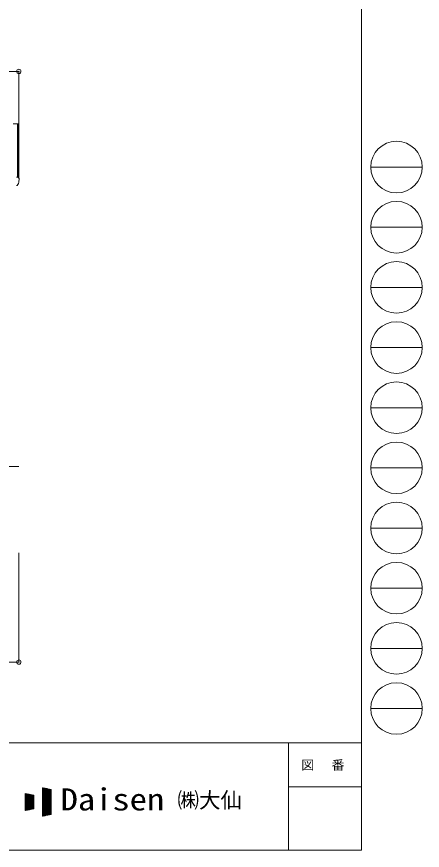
# Model space of a CAD drawing. Units: millimetres at full size; details may follow other scales. Extents: x -9783 to 9892, y -6828 to 6752.
# Drawn here: x 6589 to 9892, y -6828 to -38 of the extents above; entities that cross this region are included whole.
import ezdxf
from ezdxf.enums import TextEntityAlignment as Align

# ---------------------------------------------------------------- set-up
doc = ezdxf.new("R2010")
doc.units = ezdxf.units.MM
doc.header["$LTSCALE"] = 35
doc.header["$PDMODE"] = 32
doc.header["$PDSIZE"] = 35
for name, color, linetype, lineweight in [('0-0_0', 7, 'Continuous', 9), ('0-1_本体', 4, 'Continuous', 9), ('0-2_部品', 7, 'Continuous', 9), ('0-A_寸法', 6, 'Continuous', 9), ('F-0_240', 7, 'Continuous', 9)]:
    doc.layers.add(name, color=color, linetype=linetype, lineweight=lineweight)
doc.styles.add('ＭＳ ゴシック', font='')
doc.styles.get('ＭＳ ゴシック').set_extended_font_data('MS Gothic')

msp = doc.modelspace()

# ---------------------------------------------------------------- linework, layer by layer
at = {"layer": '0-0_0'}
msp.add_line((5570.34, -3701.84), (6606.84, -3701.84), dxfattribs=at)
at = {"layer": '0-1_本体'}
for p, q in [((6597.76, -910.5), (6597.14, -912.12)), ((6597.84, -910.39), (6597.84, -1346.12)), ((6605.89, -910.72), (6598.06, -910.31)), ((6606.83, -911.61), (6606.84, -1352.66))]:
    msp.add_line(p, q, dxfattribs=at)
msp.add_lwpolyline([(6597.14, -1346.12), (6597.14, -910.3), (6561.84, -910.3)], dxfattribs=at)
for centre, radius, start, end in [((6598.04, -910.61), 0.301, 87.13321, 158.93673), ((6605.84, -911.72), 1, 6.67014, 87)]:
    msp.add_arc(centre, radius, start, end, dxfattribs=at)
at = {"layer": '0-2_部品'}
for p, q in [((6601.93, -1346.67), (6606, -1352.48)), ((6608.84, -1355.48), (6608.84, -1356.11)), ((6588.34, -1414.51), (6592.05, -1414.29)), ((6594.46, -1412.79), (6604.21, -1397.42))]:
    msp.add_line(p, q, dxfattribs=at)
msp.add_lwpolyline([(6586.84, -1346.11), (6598.84, -1346.11), (6601.17, -1346.25)], dxfattribs=at)
for centre, radius, start, end in [((6601.11, -1347.25), 1, 35, 86.5), ((6416.35, -1356.1), 192.49, 347.8767, 359.9992), ((6605.84, -1355.48), 3, 0, 87), ((6591.86, -1411.29), 3, 273.5, 330), ((6601.61, -1395.92), 3, 330, 348.16652)]:
    msp.add_arc(centre, radius, start, end, dxfattribs=at)
at = {"layer": '0-A_寸法'}
for p, q in [((1554.85, -484.3), (6606.83, -484.3)), ((6606.83, -484.3), (6606.83, -939.87)), ((6606.83, -5294.72), (6606.83, -4405.32)), ((5530.84, -5294.72), (6606.83, -5294.72))]:
    msp.add_line(p, q, dxfattribs=at)
for p in [(6606.83, -484.3), (6606.83, -5294.72)]:
    msp.add_point(p, dxfattribs=at)
at = {"layer": 'F-0_240', "color": 5}
for p, q in [((9396.97, 6751.9), (9396.97, -6828.1)), ((-9783.03, -5953.1), (9396.97, -5953.1)), ((8801.97, -5953.1), (8801.97, -6828.1)), ((8801.97, -6311.85), (9396.97, -6311.85)), ((-9783.03, -6828.1), (9396.97, -6828.1))]:
    msp.add_line(p, q, dxfattribs=at)
at = {"layer": 'F-0_240', "color": 4}
for p, q in [((9471.77, -1263.1), (9891.77, -1263.1)), ((9471.77, -1753.1), (9891.77, -1753.1)), ((9471.77, -2243.1), (9891.77, -2243.1)), ((9471.77, -2733.1), (9891.77, -2733.1)), ((9471.77, -3223.1), (9891.77, -3223.1)), ((9471.77, -3713.1), (9891.77, -3713.1)), ((9471.77, -4203.1), (9891.77, -4203.1)), ((9471.77, -4693.1), (9891.77, -4693.1)), ((9471.77, -5183.1), (9891.77, -5183.1)), ((9471.77, -5673.1), (9891.77, -5673.1))]:
    msp.add_line(p, q, dxfattribs=at)
at = {"layer": 'F-0_240'}
for p, q in [((6659.04, -6364.47), (6729.04, -6379.05)), ((6659.04, -6364.47), (6659.04, -6504.47)), ((6659.04, -6367.76), (6674.85, -6367.76)), ((6659.04, -6371.26), (6691.65, -6371.26)), ((6659.04, -6374.76), (6708.45, -6374.76)), ((6659.04, -6378.26), (6725.25, -6378.26)), ((6659.04, -6381.76), (6729.04, -6381.76)), ((6661.12, -6504.03), (6661.12, -6364.9)), ((6664.62, -6503.3), (6664.62, -6365.63)), ((6668.12, -6502.58), (6668.12, -6366.36)), ((6671.62, -6501.85), (6671.62, -6367.09)), ((6675.12, -6501.12), (6675.12, -6367.81)), ((6678.62, -6500.39), (6678.62, -6368.54)), ((6682.12, -6499.66), (6682.12, -6369.27)), ((6685.62, -6498.93), (6685.62, -6370)), ((6689.12, -6498.2), (6689.12, -6370.73)), ((6692.62, -6497.47), (6692.62, -6371.46)), ((6696.12, -6496.74), (6696.12, -6372.19)), ((6699.62, -6496.01), (6699.62, -6372.92)), ((6703.12, -6495.28), (6703.12, -6373.65)), ((6706.62, -6494.55), (6706.62, -6374.38)), ((6710.12, -6493.83), (6710.12, -6375.11)), ((6713.62, -6493.1), (6713.62, -6375.84)), ((6717.12, -6492.37), (6717.12, -6376.56)), ((6720.62, -6491.64), (6720.62, -6377.29)), ((6724.12, -6490.91), (6724.12, -6378.02)), ((6727.62, -6490.18), (6727.62, -6378.75)), ((6729.04, -6379.05), (6729.04, -6489.88)), ((6799.04, -6317.8), (6869.04, -6332.38)), ((6799.04, -6317.8), (6799.04, -6551.13)), ((6799.04, -6318.76), (6803.65, -6318.76)), ((6799.04, -6322.26), (6820.45, -6322.26)), ((6799.04, -6325.76), (6837.25, -6325.76)), ((6799.04, -6329.26), (6854.05, -6329.26)), ((6799.04, -6332.76), (6869.04, -6332.76)), ((6799.04, -6336.26), (6869.04, -6336.26)), ((6799.04, -6339.76), (6869.04, -6339.76)), ((6799.04, -6343.26), (6869.04, -6343.26)), ((6799.04, -6346.76), (6869.04, -6346.76)), ((6799.04, -6350.26), (6869.04, -6350.26)), ((6799.04, -6353.76), (6869.04, -6353.76)), ((6799.04, -6357.26), (6869.04, -6357.26)), ((6799.04, -6360.76), (6869.04, -6360.76)), ((6799.04, -6364.26), (6869.04, -6364.26)), ((6799.04, -6367.76), (6869.04, -6367.76)), ((6799.04, -6371.26), (6869.04, -6371.26)), ((6799.04, -6374.76), (6869.04, -6374.76)), ((6799.04, -6378.26), (6869.04, -6378.26)), ((6799.04, -6381.76), (6869.04, -6381.76)), ((6801.12, -6550.7), (6801.12, -6318.23)), ((6804.62, -6549.97), (6804.62, -6318.96)), ((6808.12, -6549.24), (6808.12, -6319.69)), ((6811.62, -6548.51), (6811.62, -6320.42)), ((6815.12, -6547.78), (6815.12, -6321.15)), ((6818.62, -6547.05), (6818.62, -6321.88)), ((6822.12, -6546.33), (6822.12, -6322.61)), ((6825.62, -6545.6), (6825.62, -6323.34)), ((6829.12, -6544.87), (6829.12, -6324.06)), ((6832.62, -6544.14), (6832.62, -6324.79)), ((6836.12, -6543.41), (6836.12, -6325.52)), ((6839.62, -6542.68), (6839.62, -6326.25)), ((6843.12, -6541.95), (6843.12, -6326.98)), ((6846.62, -6541.22), (6846.62, -6327.71)), ((6850.12, -6540.49), (6850.12, -6328.44)), ((6853.62, -6539.76), (6853.62, -6329.17)), ((6857.12, -6539.03), (6857.12, -6329.9)), ((6860.62, -6538.3), (6860.62, -6330.63)), ((6864.12, -6537.58), (6864.12, -6331.36)), ((6867.62, -6536.85), (6867.62, -6332.09)), ((6869.04, -6332.38), (6869.04, -6536.55)), ((6659.04, -6385.26), (6729.04, -6385.26)), ((6659.04, -6388.76), (6729.04, -6388.76)), ((6659.04, -6392.26), (6729.04, -6392.26)), ((6659.04, -6395.76), (6729.04, -6395.76)), ((6659.04, -6399.26), (6729.04, -6399.26)), ((6659.04, -6402.76), (6729.04, -6402.76)), ((6659.04, -6406.26), (6729.04, -6406.26)), ((6659.04, -6409.76), (6729.04, -6409.76)), ((6659.04, -6413.26), (6729.04, -6413.26)), ((6659.04, -6416.76), (6729.04, -6416.76)), ((6659.04, -6420.26), (6729.04, -6420.26)), ((6659.04, -6423.76), (6729.04, -6423.76)), ((6659.04, -6427.26), (6729.04, -6427.26)), ((6659.04, -6430.76), (6729.04, -6430.76)), ((6659.04, -6434.26), (6729.04, -6434.26)), ((6659.04, -6437.76), (6729.04, -6437.76)), ((6659.04, -6441.26), (6729.04, -6441.26)), ((6659.04, -6444.76), (6729.04, -6444.76)), ((6659.04, -6448.26), (6729.04, -6448.26)), ((6799.04, -6385.26), (6869.04, -6385.26)), ((6799.04, -6388.76), (6869.04, -6388.76)), ((6799.04, -6392.26), (6869.04, -6392.26)), ((6799.04, -6395.76), (6869.04, -6395.76)), ((6799.04, -6399.26), (6869.04, -6399.26)), ((6799.04, -6402.76), (6869.04, -6402.76)), ((6799.04, -6406.26), (6869.04, -6406.26)), ((6799.04, -6409.76), (6869.04, -6409.76)), ((6799.04, -6413.26), (6869.04, -6413.26)), ((6799.04, -6416.76), (6869.04, -6416.76)), ((6799.04, -6420.26), (6869.04, -6420.26)), ((6799.04, -6423.76), (6869.04, -6423.76)), ((6799.04, -6427.26), (6869.04, -6427.26)), ((6799.04, -6430.76), (6869.04, -6430.76)), ((6799.04, -6434.26), (6869.04, -6434.26)), ((6799.04, -6437.76), (6869.04, -6437.76)), ((6799.04, -6441.26), (6869.04, -6441.26)), ((6799.04, -6444.76), (6869.04, -6444.76)), ((6799.04, -6448.26), (6869.04, -6448.26)), ((6659.04, -6451.76), (6729.04, -6451.76)), ((6659.04, -6455.26), (6729.04, -6455.26)), ((6659.04, -6458.76), (6729.04, -6458.76)), ((6659.04, -6462.26), (6729.04, -6462.26)), ((6659.04, -6465.76), (6729.04, -6465.76)), ((6659.04, -6469.26), (6729.04, -6469.26)), ((6659.04, -6472.76), (6729.04, -6472.76)), ((6659.04, -6476.26), (6729.04, -6476.26)), ((6659.04, -6479.76), (6729.04, -6479.76)), ((6659.04, -6483.26), (6729.04, -6483.26)), ((6659.04, -6486.76), (6729.04, -6486.76)), ((6659.04, -6504.47), (6729.04, -6489.88)), ((6659.04, -6490.26), (6727.23, -6490.26)), ((6659.04, -6493.76), (6710.43, -6493.76)), ((6659.04, -6497.26), (6693.63, -6497.26)), ((6659.04, -6500.76), (6676.83, -6500.76)), ((6659.04, -6504.26), (6660.03, -6504.26)), ((6799.04, -6451.76), (6869.04, -6451.76)), ((6799.04, -6455.26), (6869.04, -6455.26)), ((6799.04, -6458.76), (6869.04, -6458.76)), ((6799.04, -6462.26), (6869.04, -6462.26)), ((6799.04, -6465.76), (6869.04, -6465.76)), ((6799.04, -6469.26), (6869.04, -6469.26)), ((6799.04, -6472.76), (6869.04, -6472.76)), ((6799.04, -6476.26), (6869.04, -6476.26)), ((6799.04, -6479.76), (6869.04, -6479.76)), ((6799.04, -6483.26), (6869.04, -6483.26)), ((6799.04, -6486.76), (6869.04, -6486.76)), ((6799.04, -6490.26), (6869.04, -6490.26)), ((6799.04, -6493.76), (6869.04, -6493.76)), ((6799.04, -6497.26), (6869.04, -6497.26)), ((6799.04, -6500.76), (6869.04, -6500.76)), ((6799.04, -6504.26), (6869.04, -6504.26)), ((6799.04, -6507.76), (6869.04, -6507.76)), ((6799.04, -6511.26), (6869.04, -6511.26)), ((6799.04, -6514.76), (6869.04, -6514.76)), ((6799.04, -6518.26), (6869.04, -6518.26)), ((6799.04, -6521.76), (6869.04, -6521.76)), ((6799.04, -6525.26), (6869.04, -6525.26)), ((6799.04, -6528.76), (6869.04, -6528.76)), ((6799.04, -6532.26), (6869.04, -6532.26)), ((6799.04, -6535.76), (6869.04, -6535.76)), ((6869.04, -6536.55), (6799.04, -6551.13)), ((6799.04, -6539.26), (6856.03, -6539.26)), ((6799.04, -6542.76), (6839.23, -6542.76)), ((6799.04, -6546.26), (6822.43, -6546.26)), ((6799.04, -6549.76), (6805.63, -6549.76))]:
    msp.add_line(p, q, dxfattribs=at)
at = {"layer": 'F-0_240', "color": 4}
for centre in [(9681.77, -1263.1), (9681.77, -1753.1), (9681.77, -2243.1), (9681.77, -2733.1), (9681.77, -3223.1), (9681.77, -3713.1), (9681.77, -4203.1), (9681.77, -4693.1), (9681.77, -5183.1), (9681.77, -5673.1)]:
    msp.add_circle(centre, 210, dxfattribs=at)

# ---------------------------------------------------------------- texts
at = {"layer": 'F-0_240', "style": 'ＭＳ ゴシック', "width": 1.15}
msp.add_text('Daisen', height=179.6, dxfattribs=at).set_placement((6947.05, -6556.97), align=Align.BOTTOM_LEFT)
at = {"layer": 'F-0_240', "style": 'ＭＳ ゴシック'}
msp.add_text('㈱大仙\u3000', height=128.3, dxfattribs=at).set_placement((7898.35, -6521.97), align=Align.BOTTOM_LEFT)
at = {"layer": 'F-0_240', "insert": (8906.97, -6180.6), "char_height": 76.98, "attachment_point": 7, "style": 'ＭＳ ゴシック'}
msp.add_mtext('\\T1.17;図\u3000番', dxfattribs=at)

doc.saveas('drawing.dxf')
